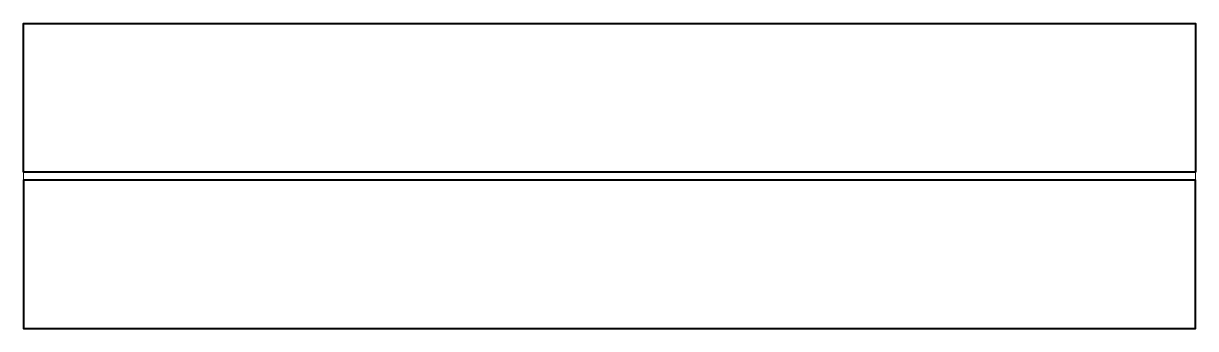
# Model space of a CAD drawing. Header units: centimetres. Extents: x 38 to 188, y 61 to 100.
import ezdxf

# ---------------------------------------------------------------- set-up
doc = ezdxf.new("R2010")
doc.units = ezdxf.units.CM
doc.layers.add('Contur', color=17, linetype='Continuous', lineweight=0)

msp = doc.modelspace()

# ---------------------------------------------------------------- linework, layer by layer
at = {"layer": 'Contur', "lineweight": 40}
for p, q in [((187.79, 80.6), (37.79, 80.6)), ((37.79, 79.6), (187.79, 79.6))]:
    msp.add_line(p, q, dxfattribs=at)
at = {"layer": 'Contur'}
for p, q in [((37.79, 80.6), (37.79, 79.6)), ((187.79, 79.6), (187.79, 80.6))]:
    msp.add_line(p, q, dxfattribs=at)
at = {"layer": 'Contur', "lineweight": 40}
for points in [[(37.79, 80.6), (37.79, 99.6), (187.79, 99.6), (187.79, 80.6)], [(37.79, 79.6), (37.79, 60.6), (187.79, 60.6), (187.79, 79.6)]]:
    msp.add_lwpolyline(points, dxfattribs=at)

doc.saveas('drawing.dxf')
